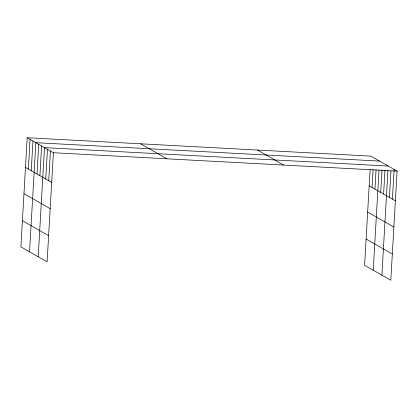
<?xml version="1.0" encoding="UTF-8"?>
<svg xmlns="http://www.w3.org/2000/svg" width="418" height="418" viewBox="0 0 418 418"><rect width="100%" height="100%" fill="white"/><g stroke="black" fill="none" stroke-linecap="round" stroke-linejoin="round"><path stroke-width="0.63" d="M27.191 137.731L20.9 246.866L47.114 261.877L53.405 152.737L27.191 137.731L370.886 156.123L397.1 171.134L390.809 280.269L364.595 265.263L370.108 169.687M28.361 169.091L30.075 139.382M31.245 170.743L32.959 141.033M29.547 251.819L35.843 142.684L379.539 161.076M37.014 174.045L38.728 144.335M39.898 175.691L41.612 145.986M38.2 256.772L44.491 147.638L388.186 166.03M45.75 179.045L47.464 149.336M48.723 180.748L50.432 151.039M372.057 187.483L373.102 169.4M374.941 189.135L376.059 169.76M373.243 270.216L379.016 170.121M380.709 192.437L382.01 169.833M383.593 194.088L384.968 170.189M381.895 275.169L387.925 170.549M389.445 197.437L390.971 170.957M392.418 199.14L394.127 169.431M53.405 152.737L397.1 171.134M369.172 185.832L395.386 200.839M367.662 212.046L393.876 227.052M257.467 150.052L283.681 165.063M366.105 239.049L392.319 254.06M140.61 143.797L166.824 158.809M25.482 167.44L51.691 182.447M23.967 193.649L50.181 208.66M22.41 220.657L48.624 235.663"/></g></svg>
